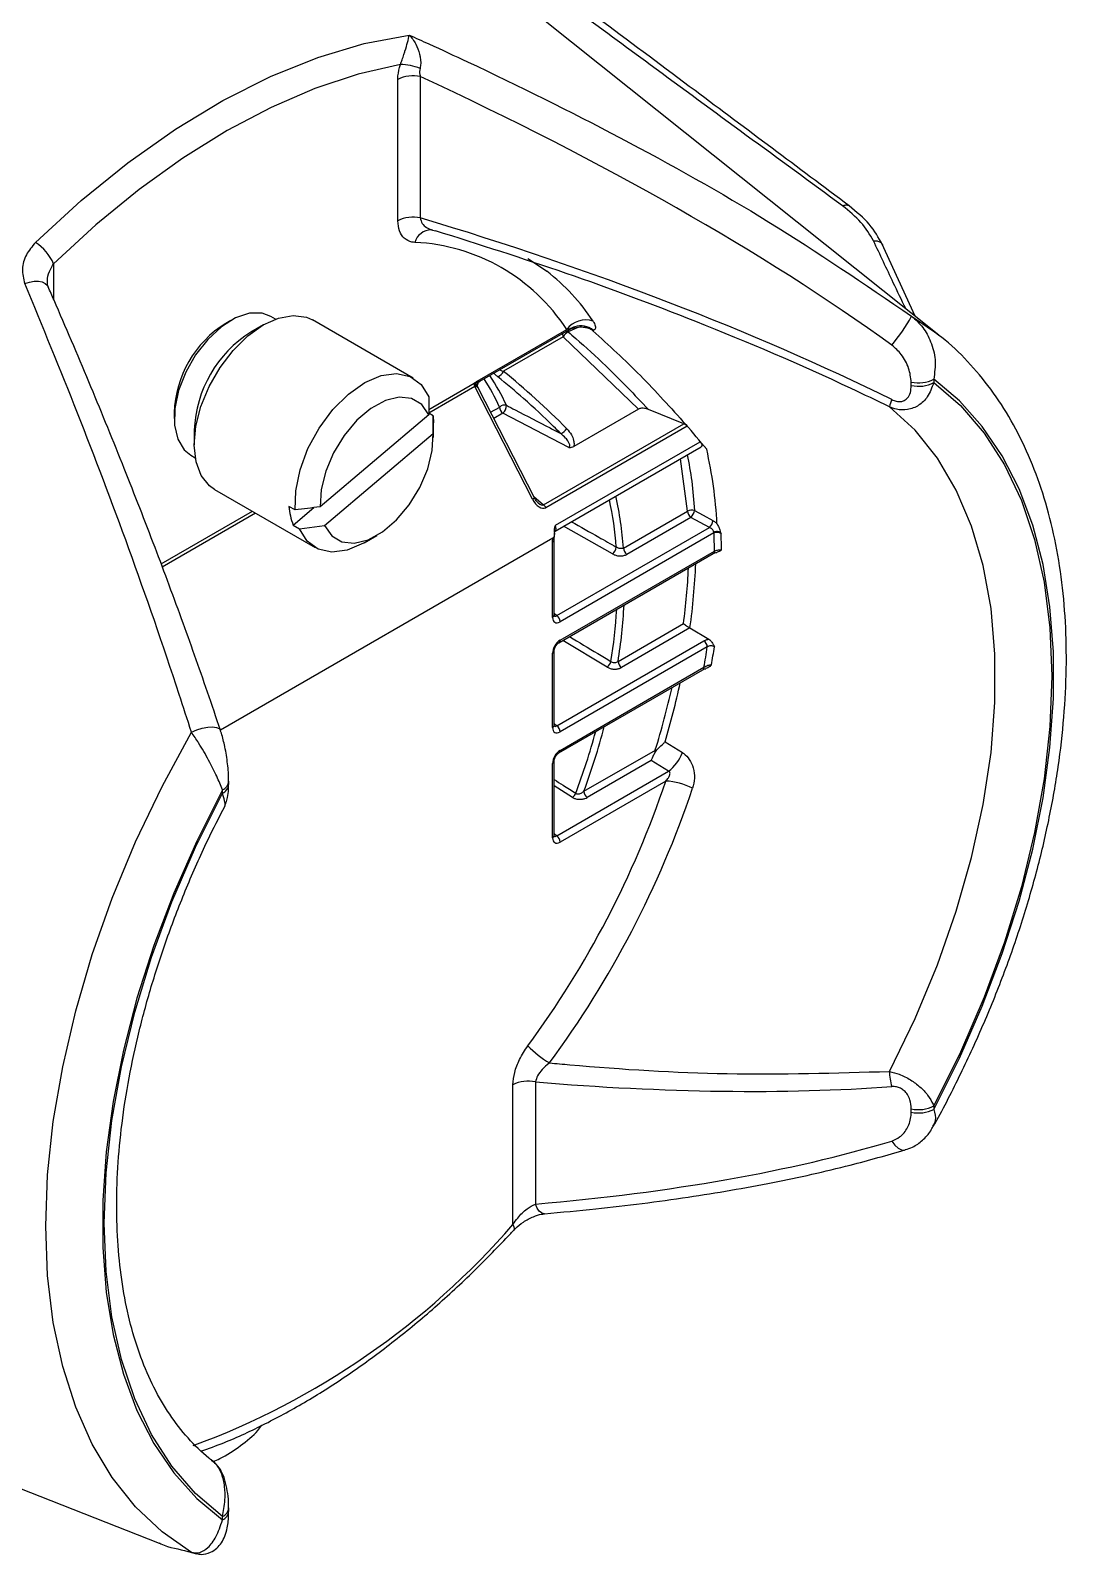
# Model space of a CAD drawing. Extents: x 17.3 to 113.1, y 4.8 to 84.5.
# Drawn here: x 86.485 to 89.396, y 5.464 to 9.746 of the extents above; entities that cross this region are included whole.
import ezdxf

# ---------------------------------------------------------------- set-up
doc = ezdxf.new("R2010")
doc.units = 0
doc.header["$MEASUREMENT"] = 0
doc.layers.add('OBJECT', color=7, linetype='CONTINUOUS')

msp = doc.modelspace()

# ---------------------------------------------------------------- linework, layer by layer
at = {"layer": 'OBJECT'}
for p, q in [((89.0377, 8.8907), (87.4716, 10.14)), ((87.5176, 9.2117), (87.5176, 9.6089)), ((87.5805, 9.6169), (87.5805, 9.2198)), ((87.6117, 9.1863), (87.6127, 9.1862)), ((87.6127, 9.1861), (87.614, 9.1856)), ((88.9713, 8.9436), (88.8771, 9.1479)), ((86.5503, 9.0911), (86.5503, 8.9912)), ((87.0481, 8.9317), (87.0339, 8.9235)), ((87.14, 8.9194), (87.1046, 8.899)), ((87.1734, 8.9354), (87.1606, 8.9428)), ((87.5603, 8.7698), (87.2775, 8.9331)), ((87.7406, 8.7614), (87.992, 8.9065)), ((87.7483, 8.7608), (88.0066, 8.9099)), ((88.0231, 8.9119), (87.9961, 8.8998)), ((88.0231, 8.9119), (88.0039, 8.9083)), ((88.9613, 8.9435), (89.028, 8.8982)), ((87.9825, 8.8857), (87.8143, 8.7887)), ((88.1939, 8.6828), (87.9825, 8.8857)), ((88.0673, 8.9038), (88.0652, 8.9029)), ((89.028, 8.8982), (89.0377, 8.8907)), ((87.6048, 8.6819), (87.7317, 8.7551)), ((87.7341, 8.7458), (87.6049, 8.6712)), ((87.8958, 8.4299), (87.7341, 8.7458)), ((87.7351, 8.7566), (87.7404, 8.7594)), ((87.739, 8.7458), (87.736, 8.7463)), ((87.9011, 8.4336), (87.743, 8.7423)), ((88.9602, 8.749), (88.9602, 8.7584)), ((89.0232, 8.7665), (89.0232, 8.757)), ((87.6044, 8.7168), (87.6049, 8.6669)), ((86.889, 8.6725), (86.889, 8.6561)), ((87.6049, 8.6669), (87.2994, 8.4082)), ((87.6165, 8.6641), (87.6049, 8.6708)), ((87.6165, 8.6641), (87.6173, 8.6439)), ((87.7782, 8.6736), (87.8037, 8.6883)), ((87.813, 8.6708), (87.7872, 8.6559)), ((87.9976, 8.5748), (87.813, 8.6708)), ((88.1939, 8.6828), (88.012, 8.5777)), ((88.3212, 8.6415), (88.222, 8.6814)), ((86.9455, 8.6235), (86.9455, 8.5826)), ((87.3115, 8.3555), (87.617, 8.6142)), ((87.6173, 8.6031), (87.6173, 8.6439)), ((87.9267, 8.4138), (88.3212, 8.6415)), ((88.3305, 8.6348), (87.9335, 8.4056)), ((88.3266, 8.6393), (88.3305, 8.6348)), ((87.9599, 8.34), (88.37, 8.5768)), ((87.9603, 8.3561), (88.3672, 8.591)), ((88.3672, 8.591), (88.3854, 8.5697)), ((86.9356, 8.5531), (86.9484, 8.5457)), ((88.3315, 8.396), (88.3114, 8.543)), ((87.0025, 8.4567), (87.2854, 8.2935)), ((87.8995, 8.4366), (87.9267, 8.4138)), ((86.8524, 8.2475), (87.1087, 8.3955)), ((87.2292, 8.3991), (87.2115, 8.4093)), ((87.2236, 8.3566), (87.2818, 8.4059)), ((88.1515, 8.2921), (88.3315, 8.396)), ((87.118, 8.3901), (86.8556, 8.2387)), ((87.2236, 8.3566), (87.2413, 8.3464)), ((87.2413, 8.3464), (87.3115, 8.3555)), ((87.964, 8.1026), (88.3929, 8.3501)), ((88.1209, 8.2756), (87.9831, 8.3534)), ((88.3408, 8.3784), (88.1609, 8.2745)), ((88.3929, 8.3501), (88.3408, 8.3784)), ((87.9532, 8.3202), (87.019, 7.7809)), ((87.4229, 8.3071), (87.4582, 8.3275)), ((87.9523, 8.3094), (87.9532, 8.3202)), ((87.9523, 8.0972), (87.9523, 8.3094)), ((87.9567, 8.1033), (87.9567, 8.3156)), ((88.4059, 8.3347), (87.9733, 8.085)), ((87.9702, 8.0263), (88.404, 8.2768)), ((87.9733, 8.0332), (88.4071, 8.2836)), ((87.9567, 8.1092), (87.964, 8.1026)), ((87.9567, 8.1033), (87.9567, 8.103)), ((88.1364, 7.9739), (88.3202, 8.08)), ((88.3384, 8.0676), (88.1457, 7.9563)), ((88.3384, 8.0676), (88.3911, 8.0361)), ((87.964, 7.7931), (88.3777, 8.0319)), ((88.3871, 8.0144), (87.9733, 7.7755)), ((88.1061, 7.9576), (87.9811, 8.0326)), ((87.9523, 7.7877), (87.9523, 7.9967)), ((87.9567, 7.7938), (87.9567, 8.0029)), ((87.9702, 7.7169), (88.3745, 7.9503)), ((87.9733, 7.7237), (88.3776, 7.9571)), ((87.9567, 7.7997), (87.964, 7.7931)), ((88.0404, 7.6089), (88.2411, 7.7248)), ((88.2684, 7.7478), (88.3171, 7.7174)), ((87.9523, 7.4782), (87.9523, 7.6873)), ((87.9567, 7.4844), (87.9567, 7.6934)), ((87.964, 7.4836), (88.2782, 7.665)), ((88.2295, 7.6952), (88.0497, 7.5914)), ((88.2782, 7.665), (88.2295, 7.6952)), ((87.0422, 7.6278), (87.0422, 7.6372)), ((88.0083, 7.5917), (87.9567, 7.6243)), ((88.2703, 7.6375), (87.9733, 7.4661)), ((87.0246, 7.6033), (87.0246, 7.6127)), ((87.9567, 7.4902), (87.964, 7.4836)), ((87.8411, 6.3915), (87.8411, 6.7843)), ((87.904, 6.7923), (87.904, 6.4491)), ((89.0232, 6.7247), (89.0232, 6.7152)), ((88.9602, 6.7072), (88.9602, 6.7166)), ((85.1705, 6.154), (86.8469, 5.4966)), ((86.9995, 5.7251), (86.9934, 5.7303)), ((87.0001, 5.7247), (86.9941, 5.7297)), ((86.9942, 5.7293), (86.9995, 5.7251)), ((87.0246, 5.5615), (87.0246, 5.5709)), ((87.0422, 5.586), (87.0422, 5.5954)), ((86.9375, 5.4705), (86.9514, 5.4659))]:
    msp.add_line(p, q, dxfattribs=at)
at = {"layer": 'OBJECT', "flags": 128}
for points in [[(86.4994, 9.1507), (86.628, 9.2685), (86.7593, 9.3748), (86.8924, 9.4688), (87.0262, 9.5499), (87.1599, 9.6174), (87.2923, 9.6707), (87.4225, 9.7096), (87.5495, 9.7336)], [(87.5246, 9.6507), (87.4058, 9.6235), (87.2846, 9.5833), (87.1615, 9.5304), (87.0376, 9.4652), (86.9137, 9.388), (86.7906, 9.2996), (86.6692, 9.2004), (86.5503, 9.0911)], [(87.8829, 9.106), (87.9295, 9.0749), (87.9363, 9.0698)], [(86.4693, 9.0352), (86.4824, 9.0395), (86.4954, 9.0417), (86.5076, 9.0418), (86.5183, 9.0398), (86.5269, 9.0358), (86.5329, 9.0299), (86.5349, 9.0264)], [(87.1606, 8.9428), (87.1363, 8.9518), (87.1006, 8.9517), (87.0616, 8.9388), (87.0217, 8.9139), (86.9835, 8.8786), (86.9494, 8.8351), (86.9215, 8.7861), (86.9015, 8.7347), (86.8907, 8.6842), (86.8898, 8.6376), (86.8989, 8.598), (86.9173, 8.5678), (86.9356, 8.5531)], [(87.0025, 8.4567), (86.9886, 8.4666), (86.9652, 8.4956), (86.9506, 8.5346), (86.9455, 8.5816), (86.9502, 8.6342), (86.9644, 8.69), (86.9874, 8.7459), (87.018, 8.7994), (87.0548, 8.8475), (87.0958, 8.8881), (87.1391, 8.9189), (87.1824, 8.9385), (87.2235, 8.9459), (87.2605, 8.9407), (87.2775, 8.9331)], [(88.0071, 8.9102), (88.0143, 8.9135), (88.0145, 8.9136)], [(87.2292, 8.3991), (87.2305, 8.4534), (87.2427, 8.512), (87.2651, 8.5719), (87.2965, 8.6294), (87.3351, 8.6813), (87.3787, 8.7248), (87.4247, 8.7573), (87.4707, 8.7769), (87.514, 8.7826), (87.552, 8.774), (87.5828, 8.7517), (87.6044, 8.7168)], [(89.0232, 6.7152), (89.0954, 6.8592), (89.1597, 7.0053), (89.2158, 7.1527), (89.2631, 7.3001), (89.3014, 7.4465), (89.3304, 7.5908), (89.3499, 7.732), (89.3596, 7.8691), (89.3596, 8.001), (89.3499, 8.1269), (89.3304, 8.2456), (89.3014, 8.3565), (89.2631, 8.4587), (89.2158, 8.5514), (89.1597, 8.634), (89.0954, 8.7059), (89.0232, 8.7665)], [(89.0232, 8.757), (89.0984, 8.6923), (89.1649, 8.6152), (89.2221, 8.5262), (89.2696, 8.4262), (89.3069, 8.3159), (89.3338, 8.1962), (89.35, 8.0681), (89.3554, 7.9326), (89.35, 7.7909), (89.3338, 7.6441), (89.3069, 7.4934), (89.2696, 7.34), (89.2221, 7.1852), (89.1649, 7.0302), (89.0984, 6.8763), (89.0232, 6.7247)], [(87.6049, 8.6669), (87.5847, 8.6957), (87.5562, 8.7125), (87.5214, 8.7163), (87.4825, 8.7068), (87.4421, 8.6847), (87.4026, 8.6513), (87.3668, 8.6088), (87.3369, 8.5601), (87.3148, 8.5081), (87.3021, 8.4564), (87.2994, 8.4082)], [(88.8992, 6.8218), (88.9709, 6.9703), (89.0336, 7.1209), (89.0867, 7.2722), (89.1298, 7.423), (89.1624, 7.5718), (89.1843, 7.7174), (89.1953, 7.8586), (89.1953, 7.9939), (89.1843, 8.1223), (89.1624, 8.2427), (89.1298, 8.3539), (89.0867, 8.4549), (89.0336, 8.5449), (88.9709, 8.6232), (88.8992, 8.6889)], [(87.3115, 8.3555), (87.3317, 8.3267), (87.3602, 8.3099), (87.395, 8.3061), (87.4339, 8.3156), (87.4743, 8.3378), (87.5138, 8.3711), (87.5496, 8.4136), (87.5795, 8.4624), (87.6016, 8.5143), (87.6143, 8.566), (87.617, 8.6142)], [(88.351, 8.3976), (88.3751, 8.3845), (88.4031, 8.3693)], [(87.4229, 8.3071), (87.4209, 8.306), (87.375, 8.2863), (87.3317, 8.2807), (87.2936, 8.2892), (87.2629, 8.3116), (87.2413, 8.3464)], [(86.9375, 5.4705), (86.855, 5.5282), (86.7808, 5.5984), (86.7153, 5.6806), (86.659, 5.7743), (86.6124, 5.8787), (86.5758, 5.993), (86.5494, 6.1163), (86.5335, 6.2479), (86.5282, 6.3866), (86.5335, 6.5314), (86.5494, 6.6813), (86.5758, 6.8351), (86.6124, 6.9917), (86.659, 7.1499), (86.7153, 7.3085), (86.7808, 7.4664), (86.855, 7.6223), (86.9375, 7.7751)], [(86.9375, 7.7751), (86.9524, 7.7813), (86.9681, 7.786), (86.9834, 7.7889), (86.9971, 7.7896), (87.0082, 7.7883), (87.0158, 7.7849), (87.0192, 7.7803)], [(87.0246, 7.6127), (86.9524, 7.4688), (86.888, 7.3226), (86.832, 7.1753), (86.7846, 7.0279), (86.7463, 6.8815), (86.7173, 6.7371), (86.6979, 6.5959), (86.6882, 6.4588), (86.6882, 6.3269), (86.6979, 6.2011), (86.7173, 6.0823), (86.7463, 5.9714), (86.7846, 5.8692), (86.832, 5.7765), (86.888, 5.6939), (86.9524, 5.6221), (87.0246, 5.5615)], [(87.0246, 5.5709), (86.9493, 5.6356), (86.8828, 5.7128), (86.8256, 5.8017), (86.7782, 5.9018), (86.7409, 6.0121), (86.714, 6.1318), (86.6978, 6.2598), (86.6924, 6.3953), (86.6978, 6.537), (86.714, 6.6838), (86.7409, 6.8345), (86.7782, 6.9879), (86.8256, 7.1428), (86.8828, 7.2978), (86.9493, 7.4517), (87.0246, 7.6033)], [(88.9056, 6.6261), (88.9141, 6.6142), (88.9236, 6.6057), (88.9332, 6.6011), (88.9423, 6.6009), (88.9434, 6.6012)], [(87.9296, 6.4218), (87.9278, 6.4218), (87.9212, 6.424), (87.9148, 6.4295), (87.9089, 6.438), (87.904, 6.4491)], [(87.8411, 6.3915), (87.8434, 6.3855), (87.8443, 6.3806), (87.8437, 6.3768), (87.8426, 6.3752)]]:
    msp.add_lwpolyline(points, dxfattribs=at)
at = {"layer": 'OBJECT'}
for centre, radius, start, end in [((87.5223, 9.494), 0.1567, 68.3819, 89.1528), ((87.5602, 9.526), 0.0932, 77.3818, 117.2045), ((87.5602, 9.1288), 0.0932, 77.3818, 117.2045), ((87.6118, 9.1384), 0.0479, 90.1016, 164.8636), ((86.4231, 9.0342), 0.1393, 24.1068, 56.7932), ((87.5395, 8.6114), 0.5402, 33.1156, 87.2399), ((87.5747, 8.6044), 0.5893, 33.5325, 52.1551), ((87.1973, 8.6618), 0.3085, 121.9805, 178.0249), ((88.0457, 8.8653), 0.0677, 72.591, 142.5382), ((88.0322, 8.8619), 0.0547, 50.1162, 108.898), ((88.459, 9.229), 0.5778, 320.623, 330.3827), ((87.2867, 8.6102), 0.3414, 122.2309, 177.7745), ((88.0012, 8.8957), 0.0212, 183.2774, 208.1277), ((88.0164, 8.8665), 0.039, 121.4422, 150.5088), ((87.986, 8.8888), 0.015, 47.5412, 62.188), ((87.7873, 8.8009), 0.0297, 291.8932, 335.5869), ((87.7527, 8.7557), 0.021, 181.6773, 208.1863), ((87.7547, 8.7531), 0.0199, 169.7148, 199.7822), ((87.7558, 8.7509), 0.0175, 151.2657, 197.1789), ((87.7282, 8.7613), 0.0123, 350.8294, 0.2074), ((87.2771, 8.4479), 0.5788, 24.5418, 33.5033), ((87.2874, 8.4485), 0.5886, 24.5716, 33.895), ((88.9806, 8.8493), 0.0932, 257.382, 297.2044), ((88.9806, 8.8399), 0.0932, 257.382, 297.2044), ((87.817, 8.6761), 0.018, 71.5543, 137.5157), ((87.7938, 8.6924), 0.0289, 311.6129, 1.6496), ((88.9706, 8.6779), 0.0722, 154.1567, 171.2332), ((87.827, 8.6895), 0.0234, 182.8544, 233.1012), ((87.9597, 8.6495), 0.0393, 294.0283, 326.1662), ((87.1911, 8.2977), 1.2248, 2.9347, 12.83), ((87.1496, 8.2191), 1.0046, 4.1634, 12.5982), ((87.3893, 8.4223), 0.1782, 184.1637, 201.6079), ((87.8903, 8.4434), 0.0146, 292.3167, 317.5733), ((87.9127, 8.3952), 0.0233, 26.4245, 52.9847), ((87.1412, 8.2185), 0.9932, 4.4093, 12.1672), ((88.3429, 8.3769), 0.0222, 68.6978, 121.0678), ((88.3548, 8.3971), 0.0234, 182.8559, 233.0997), ((88.3201, 8.4018), 0.0312, 311.638, 352.3915), ((88.3721, 8.3735), 0.0312, 311.6305, 352.2519), ((87.9492, 8.3162), 0.00746, 294.0769, 355.2148), ((88.3899, 8.3347), 0.0161, 0.1662, 8.4803), ((86.9325, 8.2741), 1.4747, 0.3703, 2.3569), ((86.9375, 8.2748), 1.4895, 0.4632, 2.2141), ((88.1016, 8.2986), 0.0301, 310.0469, 352.8534), ((88.1749, 8.2932), 0.0234, 182.8559, 233.0997), ((88.3999, 8.2828), 0.0073, 304.5672, 6.7468), ((86.5727, 8.3148), 1.7632, 352.3461, 357.4526), ((86.5608, 8.3167), 1.795, 352.0228, 357.8124), ((87.9491, 8.1041), 0.00759, 294.3668, 352.0432), ((87.95, 8.0839), 0.0234, 2.8537, 53.1005), ((86.6047, 8.214), 1.5308, 350.9528, 356.4801), ((86.6174, 8.2137), 1.5379, 351.0282, 356.9504), ((87.9661, 8.0323), 0.00731, 304.8057, 6.7281), ((86.3867, 8.3141), 2.0227, 349.8351, 351.4788), ((88.3637, 8.0132), 0.0234, 2.8522, 53.102), ((86.3971, 8.3137), 2.032, 350.0866, 351.5395), ((87.9494, 8.0034), 0.0073, 293.2505, 355.3623), ((88.0874, 7.9811), 0.03, 308.479, 344.9574), ((88.1598, 7.975), 0.0234, 182.8544, 233.1012), ((88.3704, 7.9563), 0.0073, 304.5672, 6.7468), ((86.0385, 8.4071), 2.3058, 342.7895, 347.3033), ((86.0546, 8.4043), 2.3091, 343.4815, 347.7292), ((87.9494, 7.7944), 0.0073, 293.2412, 355.44), ((87.95, 7.7744), 0.0234, 2.8522, 53.102), ((86.0901, 8.3234), 2.0575, 339.5155, 344.5885), ((86.1032, 8.3203), 2.0637, 339.8357, 345.1214), ((87.9661, 7.7229), 0.00731, 304.8057, 6.7281), ((88.2071, 7.7583), 0.1173, 307.2756, 339.5702), ((87.9494, 7.694), 0.0073, 293.2505, 355.3623), ((87.0124, 7.64), 0.0299, 294.0931, 354.7272), ((87.0125, 7.6304), 0.0297, 293.9826, 355.988), ((85.7102, 8.4988), 2.7011, 323.5463, 341.4061), ((88.2625, 7.4594), 0.1783, 62.1996, 87.4744), ((85.6896, 8.5107), 2.8023, 323.5463, 341.4062), ((87.9912, 7.6147), 0.0287, 306.5844, 336.5845), ((88.0637, 7.6101), 0.0234, 182.8549, 233.1008), ((87.9494, 7.4849), 0.0073, 293.2412, 355.44), ((87.95, 7.4649), 0.0234, 2.8526, 53.1016), ((88.1007, 7.1059), 0.3041, 224.2229, 238.8858), ((89.0255, 6.8189), 0.1263, 178.7052, 198.3331), ((87.8836, 6.7014), 0.0932, 77.3818, 117.2045), ((88.9806, 6.8076), 0.0932, 257.382, 297.2044), ((88.9806, 6.7981), 0.0932, 257.382, 297.2044), ((86.1779, 7.8371), 2.2036, 290.2977, 319.002), ((87.0124, 5.5982), 0.0299, 294.0594, 355.1105), ((87.0125, 5.5887), 0.0298, 294.0229, 355.5257)]:
    msp.add_arc(centre, radius, start, end, dxfattribs=at)
for centre, major_axis, ratio, start_param, end_param in [((84.361, 8.6992), (5.5153, -1.3161), 0.337357, 0.687358, 1.030112), ((86.7351, 8.2003), (3.4718, -0.8285), 0.337357, 0.978335, 1.405949), ((87.4773, 7.3675), (-0.7933, 1.6798), 0.62191, 5.230165, 5.373854), ((87.7317, 8.717), (0.0086, 0.0398), 0.487545, 0.250704, 0.415371), ((87.7423, 8.7109), (-0.0069, 0.0354), 0.323215, 6.229082, 6.39375), ((87.5829, 7.2755), (-0.9462, 2.0036), 0.62191, 5.095138, 5.138355), ((87.9154, 8.4457), (-0.0163, 0.041), 0.552795, 1.740523, 3.222071), ((87.9073, 8.4426), (-0.0193, 0.0288), 0.345261, 2.268071, 3.146618), ((87.9542, 8.3541), (-0.0052, 0.0143), 0.425109, 3.20932, 4.69903), ((87.9736, 8.1099), (0.0152, 0.0264), 0.568869, 2.363542, 3.919486), ((87.963, 8.116), (0.0052, 0.015), 0.538958, 2.918918, 3.817209), ((87.9736, 8.0087), (0.015, 0.026), 0.586022, 0.792741, 2.348684), ((87.963, 7.8065), (0.0052, 0.015), 0.538958, 2.918918, 3.817209), ((87.9736, 7.8004), (0.0152, 0.0264), 0.568869, 2.363542, 3.919486), ((87.9736, 7.6992), (0.015, 0.026), 0.586022, 0.792741, 2.348684), ((87.9736, 7.4909), (0.0152, 0.0264), 0.568869, 2.363542, 3.919486), ((87.963, 7.4971), (0.0052, 0.015), 0.538958, 2.918918, 3.817209), ((86.7351, 8.2003), (3.4718, -0.8285), 0.337357, 5.134971, 5.465515), ((84.361, 8.6992), (5.5153, -1.3161), 0.337357, 5.487646, 5.756492)]:
    msp.add_ellipse(centre, major_axis=major_axis, ratio=ratio, start_param=start_param, end_param=end_param, dxfattribs=at)
for points, knots in [([(88.7671, 9.2537), (88.5868, 9.3857), (88.2649, 9.6215), (87.944, 9.8578), (87.8029, 9.9617)], [0, 0, 0, 0, 0.560008, 1, 1, 1, 1]), ([(88.7856, 9.2537), (88.6413, 9.3616), (88.3245, 9.5985), (88.0078, 9.8347), (87.8354, 9.9633)], [0, 0, 0, 0, 0.455566, 1, 1, 1, 1]), ([(87.5246, 9.6507), (87.5263, 9.6552), (87.5299, 9.6648), (87.5343, 9.6776), (87.5398, 9.6946), (87.5457, 9.7152), (87.5486, 9.7281), (87.5495, 9.7336), (87.5495, 9.7336)], [0, 0, 0, 0, 0.1251993, 0.2697867, 0.3594491, 0.646929, 0.996074, 1, 1, 1, 1]), ([(87.5495, 9.7336), (87.5679, 9.7253), (87.6226, 9.7006), (87.8217, 9.6085), (88.1436, 9.4481), (88.5642, 9.2141), (88.8289, 9.0337), (88.9613, 8.9435)], [0, 0, 0, 0, 0.037504, 0.11146, 0.407416, 0.703808, 1, 1, 1, 1]), ([(87.5495, 9.7336), (87.5496, 9.7335), (87.5566, 9.7265), (87.5681, 9.7106), (87.5774, 9.687), (87.5812, 9.6681), (87.5824, 9.6543), (87.5808, 9.6444), (87.58, 9.6397)], [0, 0, 0, 0, 0.0039787, 0.3545043, 0.6418804, 0.732153, 0.8751845, 1, 1, 1, 1]), ([(87.5176, 9.6089), (87.5176, 9.6123), (87.5179, 9.6254), (87.5217, 9.64), (87.5246, 9.6507)], [0, 0, 0, 0, 0.2596458, 1, 1, 1, 1]), ([(87.58, 9.6397), (87.58, 9.6397), (87.5786, 9.634), (87.5784, 9.626), (87.5801, 9.6189), (87.5805, 9.6169)], [0, 0, 0, 0, 0.000406, 0.730045, 1, 1, 1, 1]), ([(88.7671, 9.2537), (88.7703, 9.2548), (88.7752, 9.2565), (88.7809, 9.2558), (88.7842, 9.2548), (88.7856, 9.2535), (88.786, 9.2531)], [0, 0, 0, 0, 0.4351975, 0.6694235, 0.908609, 1, 1, 1, 1]), ([(88.8542, 9.1554), (88.8438, 9.1731), (88.8232, 9.2083), (88.7858, 9.2386), (88.7671, 9.2537)], [0, 0, 0, 0, 0.501105, 1, 1, 1, 1]), ([(88.8793, 9.1445), (88.8683, 9.1641), (88.8466, 9.203), (88.8063, 9.2366), (88.7861, 9.2533)], [0, 0, 0, 0, 0.50137, 1, 1, 1, 1]), ([(87.5656, 9.1509), (87.5627, 9.1512), (87.5515, 9.1524), (87.5351, 9.161), (87.5205, 9.1813), (87.5185, 9.2016), (87.5176, 9.2117)], [0, 0, 0, 0, 0.104814, 0.415633, 0.707453, 1, 1, 1, 1]), ([(87.5805, 9.2198), (87.582, 9.2144), (87.585, 9.2033), (87.5976, 9.1918), (87.6086, 9.188), (87.6142, 9.186)], [0, 0, 0, 0, 0.3175298, 0.6581726, 1, 1, 1, 1]), ([(87.6142, 9.186), (87.6149, 9.1857), (87.6176, 9.1845), (87.6208, 9.1841), (87.6232, 9.1837)], [0, 0, 0, 0, 0.251232, 1, 1, 1, 1]), ([(88.8992, 8.6889), (88.8634, 8.7062), (88.6842, 8.7927), (88.3817, 8.9213), (87.9911, 9.0671), (87.746, 9.1448), (87.6232, 9.1837)], [0, 0, 0, 0, 0.086252, 0.431521, 0.715373, 1, 1, 1, 1]), ([(86.4994, 9.1507), (86.4899, 9.1395), (86.471, 9.1169), (86.4591, 9.0752), (86.4658, 9.0488), (86.4693, 9.0352)], [0, 0, 0, 0, 0.326541, 0.652944, 1, 1, 1, 1]), ([(88.8542, 9.1554), (88.8576, 9.1556), (88.8628, 9.1559), (88.869, 9.154), (88.8732, 9.1517), (88.8759, 9.1496), (88.8769, 9.1481), (88.8771, 9.1479)], [0, 0, 0, 0, 0.365327, 0.561825, 0.762453, 0.963071, 1, 1, 1, 1]), ([(88.9447, 8.9648), (88.9331, 8.9891), (88.9025, 9.0525), (88.8726, 9.1161), (88.8542, 9.1554)], [0, 0, 0, 0, 0.382243, 1, 1, 1, 1]), ([(88.8771, 9.1479), (88.8778, 9.1469), (88.8792, 9.1454), (88.8795, 9.1434), (88.8796, 9.1426)], [0, 0, 0, 0, 0.600679, 1, 1, 1, 1]), ([(86.5335, 9.0381), (86.5332, 9.0397), (86.5318, 9.0498), (86.5372, 9.0688), (86.5461, 9.0839), (86.5503, 9.0911)], [0, 0, 0, 0, 0.0843174, 0.5596649, 1, 1, 1, 1]), ([(86.9375, 7.7751), (86.9261, 7.8105), (86.8693, 7.9873), (86.7635, 8.2906), (86.6182, 8.6752), (86.519, 8.9151), (86.4693, 9.0352)], [0, 0, 0, 0, 0.077798, 0.389331, 0.69397, 1, 1, 1, 1]), ([(86.535, 9.0264), (86.5349, 9.0266), (86.5332, 9.0296), (86.5334, 9.034), (86.5335, 9.0381)], [0, 0, 0, 0, 0.038431, 1, 1, 1, 1]), ([(87.0192, 7.7803), (87.0071, 7.8161), (86.9712, 7.9222), (86.9084, 8.0987), (86.8286, 8.3129), (86.7417, 8.5349), (86.6487, 8.7622), (86.5788, 8.926), (86.5405, 9.0138), (86.5349, 9.0264)], [0, 0, 0, 0, 0.079574, 0.236353, 0.40293, 0.581361, 0.771719, 0.967148, 1, 1, 1, 1]), ([(88.0146, 8.9136), (88.0123, 8.9128), (88.0037, 8.9097), (87.9948, 8.9064), (87.9883, 8.904)], [0, 0, 0, 0, 0.2629116, 1, 1, 1, 1]), ([(88.0066, 8.9099), (88.0065, 8.9098), (88.0055, 8.9093), (88.0014, 8.9082), (87.9964, 8.9072), (87.9928, 8.9066), (87.992, 8.9065)], [0, 0, 0, 0, 0.07482, 0.413872, 0.866059, 1, 1, 1, 1]), ([(88.0652, 8.9029), (88.0635, 8.9043), (88.06, 8.9069), (88.0524, 8.9101), (88.0401, 8.9128), (88.03, 8.9126), (88.0236, 8.912), (88.0231, 8.9119)], [0, 0, 0, 0, 0.136463, 0.2724, 0.502926, 0.956493, 1, 1, 1, 1]), ([(88.066, 8.9299), (88.0668, 8.9287), (88.0706, 8.9227), (88.0739, 8.9138), (88.0723, 8.9066), (88.0686, 8.9045), (88.0673, 8.9038)], [0, 0, 0, 0, 0.105571, 0.488067, 0.830768, 1, 1, 1, 1]), ([(88.9613, 8.9435), (88.9723, 8.9335), (88.9945, 8.9134), (89.0171, 8.8705), (89.0307, 8.8196), (89.0258, 8.7848), (89.0232, 8.7665)], [0, 0, 0, 0, 0.223098, 0.450964, 0.711814, 1, 1, 1, 1]), ([(87.9961, 8.8998), (88.0033, 8.8936), (88.0392, 8.8626), (88.1162, 8.7922), (88.1824, 8.7228), (88.222, 8.6814)], [0, 0, 0, 0, 0.091462, 0.457412, 1, 1, 1, 1]), ([(88.0652, 8.9029), (88.1105, 8.8617), (88.2012, 8.7789), (88.2847, 8.6859), (88.3266, 8.6393)], [0, 0, 0, 0, 0.49854, 1, 1, 1, 1]), ([(89.0218, 6.6666), (89.0235, 6.6697), (89.0511, 6.7186), (89.1003, 6.8157), (89.166, 6.9582), (89.2239, 7.1024), (89.2741, 7.2474), (89.3161, 7.3922), (89.3496, 7.5361), (89.3745, 7.6782), (89.3904, 7.8177), (89.3973, 7.9537), (89.3948, 8.0855), (89.3831, 8.2122), (89.3619, 8.333), (89.3313, 8.447), (89.2915, 8.5533), (89.2426, 8.651), (89.1853, 8.7396), (89.1195, 8.8173), (89.0661, 8.8702), (89.0327, 8.8936), (89.0262, 8.8982)], [0, 0, 0, 0, 0.003665, 0.058313, 0.112984, 0.167681, 0.222416, 0.277201, 0.332048, 0.386966, 0.441963, 0.49704, 0.552189, 0.607386, 0.662571, 0.717654, 0.772518, 0.827019, 0.881019, 0.934419, 0.987209, 1, 1, 1, 1]), ([(88.9602, 8.7584), (88.9587, 8.7713), (88.9554, 8.7976), (88.936, 8.835), (88.9149, 8.8541), (88.9056, 8.8624)], [0, 0, 0, 0, 0.351631, 0.714779, 1, 1, 1, 1]), ([(87.7984, 8.7734), (87.7962, 8.7752), (87.7919, 8.7787), (87.7891, 8.7819), (87.7877, 8.7835)], [0, 0, 0, 0, 0.5027597, 1, 1, 1, 1]), ([(87.8036, 8.7927), (87.8037, 8.7927), (87.8052, 8.7921), (87.8088, 8.7907), (87.8128, 8.7892), (87.8143, 8.7887)], [0, 0, 0, 0, 0.025623, 0.61125, 1, 1, 1, 1]), ([(87.7351, 8.7566), (87.7357, 8.7573), (87.7374, 8.7593), (87.7393, 8.7605), (87.7406, 8.7614)], [0, 0, 0, 0, 0.352324, 1, 1, 1, 1]), ([(87.7429, 8.7423), (87.7428, 8.7425), (87.7424, 8.7435), (87.7407, 8.7449), (87.7392, 8.7457), (87.739, 8.7458)], [0, 0, 0, 0, 0.174843, 0.908824, 1, 1, 1, 1]), ([(87.7404, 8.7594), (87.7427, 8.7599), (87.746, 8.7606), (87.7484, 8.7608), (87.7484, 8.7608), (87.7484, 8.7608)], [0, 0, 0, 0, 0.570998, 0.837254, 1, 1, 1, 1]), ([(87.743, 8.7423), (87.743, 8.7424), (87.7421, 8.7437), (87.7413, 8.7474), (87.7417, 8.7526), (87.744, 8.7571), (87.7466, 8.7598), (87.7482, 8.7606), (87.7487, 8.7609)], [0, 0, 0, 0, 0.004099, 0.236373, 0.480509, 0.714575, 0.907363, 1, 1, 1, 1]), ([(87.9757, 8.6136), (87.9689, 8.6204), (87.9348, 8.6543), (87.8763, 8.7089), (87.8228, 8.7532), (87.7984, 8.7734)], [0, 0, 0, 0, 0.1198457, 0.5994131, 1, 1, 1, 1]), ([(89.0232, 8.757), (89.0182, 8.7429), (89.0092, 8.7176), (88.9821, 8.6914), (88.9513, 8.6793), (88.9221, 8.6801), (88.9056, 8.6864), (88.8992, 8.6889)], [0, 0, 0, 0, 0.265568, 0.476871, 0.689088, 0.879262, 1, 1, 1, 1]), ([(88.9056, 8.7093), (88.9097, 8.7076), (88.918, 8.7041), (88.9305, 8.7032), (88.9418, 8.7065), (88.9518, 8.7149), (88.959, 8.7295), (88.9598, 8.7422), (88.9602, 8.749)], [0, 0, 0, 0, 0.132637, 0.266189, 0.387936, 0.535863, 0.751073, 1, 1, 1, 1]), ([(87.8227, 8.6932), (87.8309, 8.689), (87.8718, 8.6678), (87.9228, 8.6413), (87.9656, 8.6189), (87.9757, 8.6136)], [0, 0, 0, 0, 0.160075, 0.800376, 1, 1, 1, 1]), ([(87.617, 8.6142), (87.617, 8.6145), (87.6168, 8.6311), (87.6167, 8.6477), (87.6165, 8.6641)], [0, 0, 0, 0, 0.013758, 1, 1, 1, 1]), ([(88.222, 8.6814), (88.2183, 8.6826), (88.2119, 8.6846), (88.2033, 8.6851), (88.1975, 8.6844), (88.195, 8.6832), (88.1939, 8.6828)], [0, 0, 0, 0, 0.399631, 0.680433, 0.86117, 1, 1, 1, 1]), ([(87.9976, 8.5748), (87.9982, 8.5751), (87.999, 8.5755), (88.0001, 8.5768), (88.0006, 8.5782), (88.0008, 8.5808), (87.9999, 8.5852), (87.996, 8.5927), (87.9882, 8.6029), (87.9803, 8.6097), (87.9757, 8.6136)], [0, 0, 0, 0, 0.042913, 0.064593, 0.116679, 0.1379, 0.239876, 0.395452, 0.64876, 1, 1, 1, 1]), ([(87.9924, 8.6276), (87.9971, 8.622), (88.0053, 8.6123), (88.0114, 8.5965), (88.0131, 8.5851), (88.0123, 8.5797), (88.012, 8.5777)], [0, 0, 0, 0, 0.393762, 0.689373, 0.889334, 1, 1, 1, 1]), ([(88.3212, 8.6415), (88.3228, 8.6407), (88.326, 8.6391), (88.329, 8.6364), (88.3304, 8.6349), (88.3305, 8.6348)], [0, 0, 0, 0, 0.471915, 0.943786, 1, 1, 1, 1]), ([(87.9976, 8.5748), (87.9977, 8.5748), (87.9981, 8.5748), (88.0009, 8.5747), (88.0062, 8.5751), (88.01, 8.5768), (88.012, 8.5777)], [0, 0, 0, 0, 0.009919, 0.08427, 0.522737, 1, 1, 1, 1]), ([(88.3672, 8.591), (88.3683, 8.5896), (88.3704, 8.5869), (88.3721, 8.5827), (88.3721, 8.5794), (88.3713, 8.5774), (88.3701, 8.577), (88.3699, 8.5769)], [0, 0, 0, 0, 0.2398384, 0.4797749, 0.7161523, 0.9437024, 1, 1, 1, 1]), ([(88.3309, 8.5542), (88.3354, 8.5298), (88.3447, 8.4795), (88.3489, 8.4255), (88.351, 8.3976)], [0, 0, 0, 0, 0.485061, 1, 1, 1, 1]), ([(87.2994, 8.4082), (87.2991, 8.4082), (87.2757, 8.4051), (87.2523, 8.4021), (87.2292, 8.3991)], [0, 0, 0, 0, 0.0137586, 1, 1, 1, 1]), ([(87.9131, 8.4182), (87.9118, 8.4193), (87.9082, 8.4223), (87.9042, 8.4279), (87.9018, 8.4322), (87.9011, 8.4336)], [0, 0, 0, 0, 0.273588, 0.769144, 1, 1, 1, 1]), ([(87.9581, 8.336), (87.958, 8.3394), (87.9577, 8.3464), (87.9594, 8.3528), (87.9603, 8.3561), (87.9603, 8.3561)], [0, 0, 0, 0, 0.484787, 0.99278, 1, 1, 1, 1]), ([(88.0053, 8.3663), (88.0309, 8.3518), (88.073, 8.328), (88.115, 8.3042), (88.1314, 8.2949)], [0, 0, 0, 0, 0.609621, 1, 1, 1, 1]), ([(88.4057, 8.3371), (88.4052, 8.3385), (88.4041, 8.3413), (88.4007, 8.3452), (88.3968, 8.3483), (88.3941, 8.3496), (88.3929, 8.3501)], [0, 0, 0, 0, 0.261287, 0.522146, 0.793807, 1, 1, 1, 1]), ([(88.4031, 8.3693), (88.4058, 8.3675), (88.4098, 8.365), (88.4133, 8.3615), (88.4143, 8.3604)], [0, 0, 0, 0, 0.693708, 1, 1, 1, 1]), ([(88.4143, 8.3604), (88.4144, 8.3603), (88.4145, 8.3598), (88.415, 8.3589), (88.4164, 8.3566), (88.4195, 8.3515), (88.4226, 8.3441), (88.4231, 8.3388), (88.4233, 8.3366)], [0, 0, 0, 0, 0.014348, 0.064127, 0.113281, 0.309942, 0.707926, 1, 1, 1, 1]), ([(87.9532, 8.3202), (87.9542, 8.321), (87.956, 8.3225), (87.9578, 8.3267), (87.9586, 8.3313), (87.9582, 8.3347), (87.9581, 8.336)], [0, 0, 0, 0, 0.225233, 0.448342, 0.797026, 1, 1, 1, 1]), ([(87.9567, 8.3156), (87.9567, 8.316), (87.9566, 8.3182), (87.9578, 8.3248), (87.958, 8.3308), (87.9581, 8.3341)], [0, 0, 0, 0, 0.074979, 0.487604, 1, 1, 1, 1]), ([(87.9581, 8.3385), (87.9583, 8.3388), (87.9587, 8.3393), (87.9596, 8.3397), (87.96, 8.3399)], [0, 0, 0, 0, 0.578154, 1, 1, 1, 1]), ([(88.4233, 8.3366), (88.4217, 8.3372), (88.4184, 8.3383), (88.4131, 8.3386), (88.4089, 8.338), (88.4066, 8.3373), (88.4059, 8.3371), (88.4057, 8.3371)], [0, 0, 0, 0, 0.2752142, 0.5503196, 0.8281717, 0.9753565, 1, 1, 1, 1]), ([(88.4259, 8.3323), (88.4244, 8.3332), (88.4214, 8.335), (88.4161, 8.3363), (88.4109, 8.3364), (88.4076, 8.3356), (88.4061, 8.3348), (88.4059, 8.3347)], [0, 0, 0, 0, 0.242316, 0.484668, 0.725656, 0.96082, 1, 1, 1, 1]), ([(88.4233, 8.3366), (88.4241, 8.3352), (88.425, 8.3338), (88.4259, 8.3324), (88.4259, 8.3323)], [0, 0, 0, 0, 0.968736, 1, 1, 1, 1]), ([(88.1209, 8.2756), (88.1238, 8.2742), (88.1297, 8.2715), (88.1401, 8.2699), (88.1503, 8.2704), (88.1572, 8.2725), (88.1602, 8.2742), (88.1609, 8.2745)], [0, 0, 0, 0, 0.235526, 0.471032, 0.707054, 0.942046, 1, 1, 1, 1]), ([(88.1515, 8.2921), (88.1502, 8.2916), (88.1475, 8.2906), (88.1424, 8.2907), (88.1372, 8.2918), (88.1335, 8.2935), (88.1317, 8.2947), (88.1314, 8.2949)], [0, 0, 0, 0, 0.231644, 0.462997, 0.701641, 0.946433, 1, 1, 1, 1]), ([(88.4041, 8.2768), (88.4043, 8.2769), (88.4053, 8.2775), (88.4087, 8.2789), (88.4124, 8.28), (88.4148, 8.2802), (88.4152, 8.2803)], [0, 0, 0, 0, 0.102966, 0.479765, 0.905891, 1, 1, 1, 1]), ([(88.4071, 8.2836), (88.4084, 8.2843), (88.411, 8.2855), (88.4158, 8.2868), (88.4208, 8.2874), (88.4246, 8.2873), (88.4264, 8.2869), (88.427, 8.2868)], [0, 0, 0, 0, 0.224548, 0.449025, 0.675879, 0.908579, 1, 1, 1, 1]), ([(88.427, 8.2868), (88.4269, 8.2868), (88.4249, 8.2851), (88.4216, 8.282), (88.4171, 8.281), (88.4152, 8.2806)], [0, 0, 0, 0, 0.007492, 0.589787, 1, 1, 1, 1]), ([(87.9569, 8.1013), (87.9569, 8.1012), (87.9568, 8.1012), (87.9567, 8.1026), (87.9567, 8.1033)], [0, 0, 0, 0, 0.4608547, 1, 1, 1, 1]), ([(88.3202, 8.08), (88.3202, 8.08), (88.3206, 8.0797), (88.3223, 8.0784), (88.3257, 8.0759), (88.3305, 8.0726), (88.3348, 8.0698), (88.3372, 8.0683), (88.3384, 8.0676)], [0, 0, 0, 0, 0.006105, 0.092482, 0.403713, 0.649931, 0.824498, 1, 1, 1, 1]), ([(87.9567, 8.0029), (87.9567, 8.004), (87.9569, 8.0063), (87.9583, 8.0112), (87.9608, 8.0164), (87.9642, 8.0213), (87.9677, 8.0247), (87.9695, 8.0259), (87.9702, 8.0263)], [0, 0, 0, 0, 0.160315, 0.326532, 0.504903, 0.69012, 0.874046, 1, 1, 1, 1]), ([(87.9998, 8.0434), (88.0264, 8.0275), (88.0653, 8.0041), (88.1041, 7.9808), (88.1164, 7.9733)], [0, 0, 0, 0, 0.6825296, 1, 1, 1, 1]), ([(88.3777, 8.0319), (88.3804, 8.0332), (88.3844, 8.0351), (88.3894, 8.0358), (88.3911, 8.0361)], [0, 0, 0, 0, 0.6507093, 1, 1, 1, 1]), ([(88.407, 8.0148), (88.4058, 8.0155), (88.4032, 8.0171), (88.3985, 8.018), (88.3938, 8.0176), (88.3899, 8.0163), (88.3879, 8.015), (88.3871, 8.0144)], [0, 0, 0, 0, 0.212151, 0.424545, 0.633205, 0.847151, 1, 1, 1, 1]), ([(88.3911, 8.0361), (88.393, 8.0347), (88.3976, 8.0313), (88.4029, 8.0236), (88.4058, 8.0176), (88.407, 8.0148), (88.407, 8.0148)], [0, 0, 0, 0, 0.275644, 0.662122, 0.994372, 1, 1, 1, 1]), ([(88.1164, 7.9733), (88.1169, 7.973), (88.1186, 7.9719), (88.1222, 7.9705), (88.1272, 7.9701), (88.1324, 7.9712), (88.1351, 7.973), (88.1364, 7.9739)], [0, 0, 0, 0, 0.088141, 0.296202, 0.519373, 0.76005, 1, 1, 1, 1]), ([(88.1061, 7.9576), (88.1088, 7.9562), (88.1143, 7.9535), (88.1243, 7.9517), (88.1341, 7.9521), (88.1413, 7.954), (88.1447, 7.9558), (88.1457, 7.9563)], [0, 0, 0, 0, 0.226182, 0.452428, 0.677801, 0.905698, 1, 1, 1, 1]), ([(88.3747, 7.9503), (88.3749, 7.9504), (88.3759, 7.9511), (88.3788, 7.9524), (88.3817, 7.9531), (88.3829, 7.9533)], [0, 0, 0, 0, 0.134222, 0.640341, 1, 1, 1, 1]), ([(88.3776, 7.9571), (88.3792, 7.9583), (88.3824, 7.9605), (88.3884, 7.9629), (88.3941, 7.9642), (88.3974, 7.964), (88.3988, 7.9639)], [0, 0, 0, 0, 0.261327, 0.522359, 0.788997, 1, 1, 1, 1]), ([(88.3988, 7.9639), (88.3988, 7.9639), (88.3971, 7.9625), (88.3938, 7.9597), (88.3888, 7.9556), (88.3848, 7.9543), (88.3828, 7.9537)], [0, 0, 0, 0, 0.006283, 0.341568, 0.675463, 1, 1, 1, 1]), ([(87.9569, 7.7918), (87.9569, 7.7918), (87.9568, 7.7917), (87.9567, 7.7931), (87.9567, 7.7938)], [0, 0, 0, 0, 0.460828, 1, 1, 1, 1]), ([(87.0246, 7.6127), (87.0197, 7.625), (87.0099, 7.6498), (86.9862, 7.6965), (86.961, 7.7406), (86.9443, 7.7652), (86.9375, 7.7751)], [0, 0, 0, 0, 0.261321, 0.527902, 0.808326, 1, 1, 1, 1]), ([(87.0312, 7.7346), (87.0285, 7.7474), (87.0253, 7.7633), (87.0199, 7.7772), (87.0189, 7.7799)], [0, 0, 0, 0, 0.80291, 1, 1, 1, 1]), ([(87.0421, 7.6373), (87.0421, 7.6383), (87.0425, 7.6534), (87.0393, 7.6853), (87.0353, 7.7183), (87.0313, 7.7343), (87.0312, 7.7346)], [0, 0, 0, 0, 0.03461, 0.515138, 0.991495, 1, 1, 1, 1]), ([(87.9567, 7.6934), (87.9567, 7.6945), (87.9569, 7.6968), (87.9583, 7.7017), (87.9608, 7.7069), (87.9642, 7.7118), (87.9677, 7.7153), (87.9695, 7.7164), (87.9702, 7.7169)], [0, 0, 0, 0, 0.160316, 0.326533, 0.504897, 0.690119, 0.874046, 1, 1, 1, 1]), ([(88.2295, 7.6952), (88.2295, 7.6953), (88.2319, 7.6999), (88.2356, 7.7088), (88.241, 7.719), (88.243, 7.7228)], [0, 0, 0, 0, 0.0084291, 0.637872, 1, 1, 1, 1]), ([(88.2411, 7.7248), (88.2411, 7.7248), (88.2416, 7.7242), (88.2422, 7.7235), (88.2429, 7.7228), (88.243, 7.7228)], [0, 0, 0, 0, 0.038971, 0.947662, 1, 1, 1, 1]), ([(88.243, 7.7228), (88.2466, 7.7264), (88.2545, 7.7343), (88.2631, 7.7423), (88.2676, 7.7469), (88.2683, 7.7477), (88.2684, 7.7478)], [0, 0, 0, 0, 0.408647, 0.898184, 0.991549, 1, 1, 1, 1]), ([(88.3171, 7.7174), (88.3184, 7.7165), (88.3257, 7.7117), (88.3379, 7.6986), (88.3489, 7.6742), (88.3525, 7.6451), (88.3479, 7.6265), (88.3456, 7.6171)], [0, 0, 0, 0, 0.046352, 0.255498, 0.486788, 0.74285, 1, 1, 1, 1]), ([(88.2703, 7.6375), (88.2729, 7.6405), (88.2776, 7.6459), (88.2814, 7.6531), (88.2824, 7.6581), (88.2823, 7.6609), (88.2812, 7.6631), (88.28, 7.6641), (88.279, 7.6647), (88.2785, 7.6648), (88.2782, 7.665)], [0, 0, 0, 0, 0.352055, 0.638826, 0.732288, 0.83018, 0.89366, 0.957428, 0.968463, 1, 1, 1, 1]), ([(87.031, 7.5688), (87.0323, 7.5712), (87.0364, 7.5787), (87.0398, 7.5938), (87.0422, 7.6103), (87.0418, 7.6232), (87.0416, 7.6283)], [0, 0, 0, 0, 0.1234503, 0.3877408, 0.7607431, 1, 1, 1, 1]), ([(87.9567, 7.6418), (87.965, 7.6365), (87.9853, 7.6237), (88.0056, 7.6109), (88.0176, 7.6033)], [0, 0, 0, 0, 0.412459, 1, 1, 1, 1]), ([(87.0312, 7.5682), (87.0312, 7.5682), (87.0332, 7.5686), (87.032, 7.5785), (87.0286, 7.5919), (87.0251, 7.6017), (87.0246, 7.6033)], [0, 0, 0, 0, 0.003, 0.429394, 0.909804, 1, 1, 1, 1]), ([(88.0083, 7.5917), (88.0108, 7.5904), (88.0157, 7.5878), (88.0247, 7.5861), (88.0342, 7.5862), (88.0429, 7.588), (88.0475, 7.5903), (88.0497, 7.5914)], [0, 0, 0, 0, 0.195441, 0.390684, 0.591672, 0.814205, 1, 1, 1, 1]), ([(88.0176, 7.6033), (88.0183, 7.6029), (88.02, 7.6018), (88.0236, 7.6012), (88.0281, 7.6016), (88.0343, 7.6039), (88.038, 7.607), (88.0404, 7.6089)], [0, 0, 0, 0, 0.113925, 0.249178, 0.416116, 0.627916, 1, 1, 1, 1]), ([(86.9958, 5.7284), (86.9928, 5.7307), (86.9687, 5.749), (86.9275, 5.79), (86.8756, 5.8562), (86.8314, 5.9322), (86.7946, 6.0168), (86.7656, 6.1095), (86.7444, 6.2098), (86.7312, 6.3172), (86.7262, 6.431), (86.7294, 6.5506), (86.7411, 6.6749), (86.7611, 6.8033), (86.7895, 6.9347), (86.826, 7.0682), (86.8704, 7.2029), (86.9228, 7.3376), (86.9763, 7.4598), (87.0154, 7.5358), (87.0319, 7.5679)], [0, 0, 0, 0, 0.008903, 0.071917, 0.13406, 0.194943, 0.254754, 0.313819, 0.372431, 0.430808, 0.489093, 0.547367, 0.605673, 0.664046, 0.722495, 0.781023, 0.839622, 0.898282, 0.95699, 1, 1, 1, 1]), ([(87.9569, 7.4823), (87.9569, 7.4823), (87.9568, 7.4823), (87.9567, 7.4836), (87.9567, 7.4844)], [0, 0, 0, 0, 0.460813, 1, 1, 1, 1]), ([(87.8411, 6.7843), (87.8421, 6.7957), (87.8441, 6.8185), (87.859, 6.8576), (87.8745, 6.8813), (87.8828, 6.8939)], [0, 0, 0, 0, 0.3194609, 0.63801, 1, 1, 1, 1]), ([(87.9436, 6.8456), (87.9432, 6.8453), (87.9359, 6.8397), (87.9235, 6.8282), (87.9093, 6.81), (87.9057, 6.7981), (87.904, 6.7923)], [0, 0, 0, 0, 0.019845, 0.385323, 0.704044, 1, 1, 1, 1]), ([(87.9436, 6.8456), (87.9626, 6.8439), (88.1298, 6.8287), (88.4518, 6.8084), (88.7477, 6.8173), (88.8992, 6.8218)], [0, 0, 0, 0, 0.058887, 0.517848, 1, 1, 1, 1]), ([(88.8992, 6.8218), (88.9082, 6.8195), (88.9277, 6.8144), (88.9582, 6.7989), (88.9859, 6.7783), (89.008, 6.7545), (89.0188, 6.7362), (89.0226, 6.7263), (89.0232, 6.7247)], [0, 0, 0, 0, 0.16721, 0.364972, 0.550351, 0.742656, 0.959323, 1, 1, 1, 1]), ([(88.9602, 6.7166), (88.9596, 6.7251), (88.9586, 6.7384), (88.9505, 6.756), (88.9413, 6.7673), (88.9304, 6.7748), (88.9182, 6.7792), (88.91, 6.7792), (88.9056, 6.7792)], [0, 0, 0, 0, 0.29881, 0.473691, 0.618555, 0.738236, 0.858033, 1, 1, 1, 1]), ([(88.9056, 6.6261), (88.9133, 6.6295), (88.9322, 6.6379), (88.9513, 6.6635), (88.9596, 6.6888), (88.9601, 6.7042), (88.9602, 6.7072)], [0, 0, 0, 0, 0.230483, 0.568581, 0.916912, 1, 1, 1, 1]), ([(89.0232, 6.7152), (89.0261, 6.7041), (89.031, 6.6857), (89.0232, 6.6727), (89.0202, 6.6675)], [0, 0, 0, 0, 0.605423, 1, 1, 1, 1]), ([(88.9429, 6.602), (88.95, 6.6042), (88.9682, 6.6097), (88.9928, 6.6283), (89.0122, 6.6482), (89.019, 6.6631), (89.0209, 6.6672)], [0, 0, 0, 0, 0.204103, 0.521309, 0.86814, 1, 1, 1, 1]), ([(87.9296, 6.4218), (87.9777, 6.4262), (88.1134, 6.4386), (88.3284, 6.4661), (88.5669, 6.5072), (88.7703, 6.5519), (88.892, 6.5866), (88.9434, 6.6012)], [0, 0, 0, 0, 0.137619, 0.388161, 0.622568, 0.840889, 1, 1, 1, 1]), ([(87.8411, 6.3915), (87.8453, 6.3977), (87.8568, 6.4142), (87.8784, 6.4359), (87.8961, 6.445), (87.904, 6.4491)], [0, 0, 0, 0, 0.248398, 0.664591, 1, 1, 1, 1]), ([(87.8431, 6.3751), (87.8447, 6.3769), (87.8518, 6.3853), (87.8708, 6.3998), (87.896, 6.4136), (87.9175, 6.4206), (87.9264, 6.4212), (87.9293, 6.4214)], [0, 0, 0, 0, 0.0766939, 0.3491184, 0.6512332, 0.8889852, 1, 1, 1, 1]), ([(86.9643, 5.7549), (86.9859, 5.7625), (87.0459, 5.7837), (87.1455, 5.8307), (87.2623, 5.8943), (87.3788, 5.9687), (87.4942, 6.0526), (87.6079, 6.1457), (87.7172, 6.2456), (87.7949, 6.3239), (87.8355, 6.3676), (87.8427, 6.3752)], [0, 0, 0, 0, 0.072604, 0.202291, 0.332094, 0.461925, 0.591727, 0.721477, 0.851165, 0.973969, 1, 1, 1, 1]), ([(86.9989, 5.7256), (87.0051, 5.7283), (87.0336, 5.7408), (87.0761, 5.77), (87.1159, 5.8015), (87.1318, 5.8227), (87.1353, 5.8275)], [0, 0, 0, 0, 0.106543, 0.495496, 0.886, 1, 1, 1, 1]), ([(87.042, 5.5956), (87.042, 5.5986), (87.0422, 5.6112), (87.0401, 5.6349), (87.0344, 5.6668), (87.024, 5.695), (87.0123, 5.7153), (87.0007, 5.7231), (86.9973, 5.7254)], [0, 0, 0, 0, 0.069104, 0.292357, 0.493019, 0.702089, 0.912787, 1, 1, 1, 1]), ([(87.0246, 5.5709), (87.0276, 5.5861), (87.0331, 5.6135), (87.0318, 5.6561), (87.024, 5.6905), (87.012, 5.7134), (87.003, 5.7218), (86.9995, 5.7251)], [0, 0, 0, 0, 0.265567, 0.476871, 0.689089, 0.879262, 1, 1, 1, 1]), ([(86.9517, 5.4671), (86.9562, 5.4661), (86.9694, 5.4631), (86.9904, 5.4691), (87.0096, 5.4816), (87.0231, 5.4978), (87.0326, 5.5171), (87.0394, 5.5432), (87.0426, 5.5662), (87.0419, 5.5839), (87.0418, 5.5864)], [0, 0, 0, 0, 0.070888, 0.205322, 0.318626, 0.429041, 0.557329, 0.719119, 0.960958, 1, 1, 1, 1]), ([(86.9375, 5.4705), (86.9454, 5.4695), (86.9615, 5.4675), (86.9855, 5.4835), (87.0087, 5.5131), (87.0191, 5.5448), (87.0246, 5.5615)], [0, 0, 0, 0, 0.223098, 0.450964, 0.711815, 1, 1, 1, 1]), ([(86.847, 5.4969), (86.8484, 5.4962), (86.8761, 5.483), (86.9053, 5.4798), (86.9341, 5.4715), (86.9375, 5.4705)], [0, 0, 0, 0, 0.043945, 0.889477, 1, 1, 1, 1])]:
    msp.add_open_spline(points, degree=3, knots=knots, dxfattribs=at)

doc.saveas('drawing.dxf')
